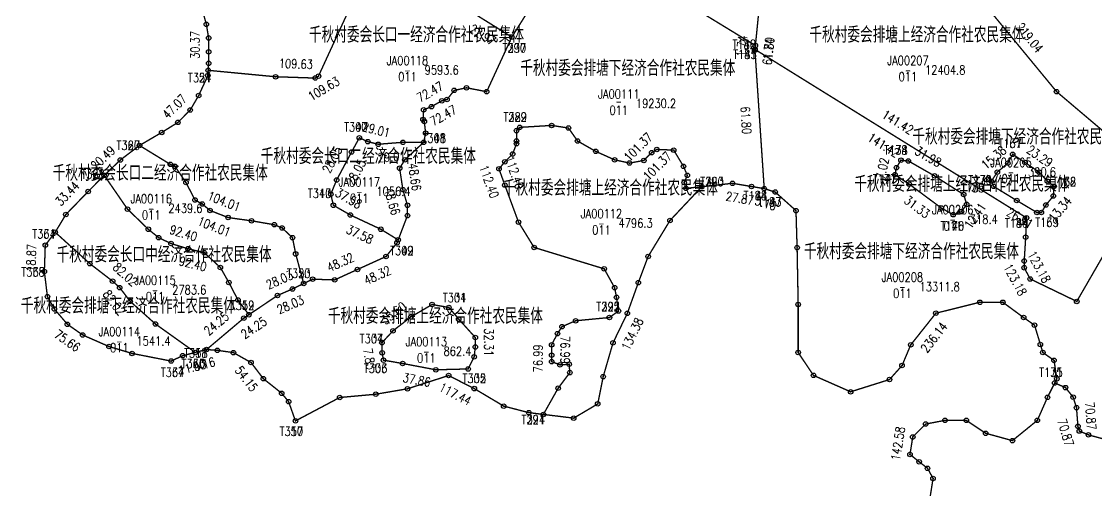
# Model space of a CAD drawing. Extents: x 213960 to 217464, y 137640 to 141047.
# Drawn here: x 215274.6 to 215750.4, y 138760.2 to 138969.3 of the extents above; entities that cross this region are included whole.
import ezdxf
from ezdxf.enums import TextEntityAlignment as Align

# ---------------------------------------------------------------- set-up
doc = ezdxf.new("R2010")
doc.units = 0
doc.header["$LTSCALE"] = 2
doc.header["$PDSIZE"] = 0.2
doc.layers.get('0').update_dxf_attribs({"linetype": 'CONTINUOUS'})
for name, color, linetype in [('GD', 7, 'CONTINUOUS'), ('JZD', 1, 'CONTINUOUS'), ('JZP', 1, 'CONTINUOUS')]:
    doc.layers.add(name, color=color, linetype=linetype)
doc.styles.add('HZ', font='rs.shx', dxfattribs={"width": 0.8, "bigfont": 'hztxt.shx'})

# ---------------------------------------------------------------- blocks, each defined once
blk = doc.blocks.new('GC0000')
at = {"linetype": 'Continuous'}
blk.add_point((0, 0), dxfattribs=at)

msp = doc.modelspace()

# ---------------------------------------------------------------- linework, layer by layer
at = {"layer": 'GD', "linetype": 'Continuous'}
for centre in [(215356.4, 138968.11), (215357.42, 138962), (215357.42, 138955.9), (215599.22, 138956.67), (215357.42, 138950.81), (215357.08, 138945.38), (215387.05, 138944.86), (215406.02, 138945.14), (215404.59, 138944.28), (215471.56, 138939.97), (215353.01, 138936.57), (215466.1, 138938.82), (215480.47, 138938.25), (215732.71, 138938.28), (215452.59, 138930.2), (215456.04, 138931.63), (215460.64, 138934.22), (215462.94, 138934.8), (215349.27, 138930.12), (215452.3, 138925.89), (215343.81, 138924.64), (215452.88, 138925.02), (215493.69, 138921), (215509.22, 138923.3), (215516.69, 138922.15), (215336.65, 138920.19), (215427.87, 138916.11), (215453.45, 138919.85), (215493.69, 138916.4), (215520.71, 138916.4), (215420.68, 138911.51), (215432.47, 138914.96), (215443.39, 138915.83), (215493.69, 138915.25), (215528.76, 138911.8), (215553.48, 138911.23), (215555.78, 138912.66), (215563.26, 138912.38), (215318.32, 138907.98), (215444.25, 138908.06), (215488.52, 138907.2), (215491.97, 138910.65), (215537.1, 138908.06), (215543.71, 138906.63), (215550.03, 138907.78), (215667.13, 138907.56), (215711.12, 138906.56), (215718.73, 138906.89), (215340.49, 138906.05), (215342.5, 138905.19), (215441.95, 138904.33), (215485.93, 138904.04), (215567.57, 138905.19), (215661.84, 138904.58), (215706.49, 138902.59), (215725.01, 138902.59), (215347.38, 138898), (215414.07, 138899.15), (215567.86, 138898), (215569.29, 138901.17), (215589.27, 138897.65), (215667.47, 138897.3), (215678.71, 138900.94), (215728.65, 138898.63), (215304.07, 138894.01), (215443.39, 138894.84), (215488.52, 138896.85), (215568.72, 138895.42), (215597.72, 138896.24), (215704.84, 138896.31), (215351.41, 138890.24), (215354.57, 138888.52), (215412.63, 138887.94), (215445.4, 138887.94), (215692.93, 138888.37), (215715.09, 138890.03), (215727.99, 138888.04), (215731.3, 138892.01), (215294.23, 138883.84), (215321.51, 138886.22), (215358.02, 138885.64), (215420.11, 138883.63), (215445.4, 138883.34), (215617.38, 138885.57), (215681.69, 138886.72), (215690.62, 138885.07), (215724.02, 138884.73), (215366.07, 138882.48), (215376.42, 138881.04), (215386.48, 138879.32), (215389.93, 138877.88), (215494.56, 138880.47), (215561.61, 138881.18), (215330.71, 138877.31), (215335.31, 138873.57), (215394.53, 138873.57), (215433.62, 138877.31), (215719.06, 138873.82), (215285.11, 138870.24), (215340.77, 138870.98), (215348.25, 138868.68), (215440.8, 138871.27), (215501.46, 138869.26), (215617.87, 138869.14), (215355.43, 138866.96), (215395.96, 138866.38), (215435.92, 138865.23), (215551.93, 138865.23), (215304.84, 138862.07), (215362.62, 138860.35), (215423.27, 138859.49), (215532.5, 138859.77), (215718.4, 138863.24), (215718.4, 138860.26), (215314.9, 138854.31), (215403.44, 138855.17), (215413.21, 138854.89), (215721.04, 138855.3), (215318.06, 138851.44), (215366.36, 138853.74), (215394.53, 138850.86), (215537.1, 138851.44), (215547.58, 138853.62), (215286.06, 138847.43), (215322.66, 138845.4), (215370.38, 138845.98), (215387.91, 138847.99), (215537.96, 138847.13), (215698.78, 138844.97), (215708.94, 138844.97), (215741.65, 138845.34), (215289.12, 138842), (215456.31, 138843.96), (215542.74, 138840.09), (215618.35, 138844), (215679.31, 138840.13), (215294.89, 138835.22), (215333.87, 138835.34), (215372.97, 138837.93), (215446.93, 138838.47), (215468.11, 138837.5), (215519.85, 138836.78), (215534.8, 138838.21), (215718.13, 138838.2), (215301.68, 138830.47), (215439.01, 138832.32), (215511.8, 138831.03), (215513.82, 138834.19), (215722.97, 138834.81), (215475.43, 138829.37), (215509.22, 138826.14), (215536.4, 138827.01), (215668.18, 138826.11), (215725.56, 138826.29), (215313.31, 138825.36), (215323.5, 138822.31), (215345.9, 138821.29), (215361.25, 138823.68), (215368.38, 138822.67), (215434.2, 138822.58), (215474.94, 138820.76), (215475.43, 138825.13), (215509.22, 138821.54), (215618.35, 138822.73), (215726.66, 138822.7), (215376.19, 138818.26), (215443.29, 138817.85), (215509.22, 138818.67), (215512.95, 138817.23), (215516.98, 138817.52), (215664.31, 138816.93), (215731.6, 138819.23), (215457.97, 138815.06), (215463.63, 138812.51), (215517.27, 138813.78), (215532.05, 138812.02), (215625.12, 138812.58), (215381.62, 138811.13), (215445.42, 138806.64), (215474.98, 138806.73), (215512.09, 138806.88), (215658.78, 138810.74), (215732.83, 138811.07), (215736.67, 138807.17), (215389.77, 138804.64), (215415.42, 138802.78), (215431.39, 138804.23), (215641.57, 138805.32), (215728.7, 138802.86), (215740.05, 138802.94), (215392.82, 138800.91), (215488.02, 138798.97), (215529.63, 138799.94), (215741.54, 138798.28), (215499.15, 138796.07), (215518.99, 138793.65), (215683.36, 138792.66), (215692.76, 138792.66), (215724.21, 138792.66), (215674.78, 138791.03), (215742.17, 138790.03), (215742.81, 138787.91), (215669.06, 138785.31), (215701.33, 138786.94), (215713.18, 138783.68), (215746.83, 138786.22), (215667.84, 138777.56), (215671.92, 138774.29), (215675.6, 138771.43), (215678.05, 138766.94)]:
    msp.add_circle(centre, 1, dxfattribs=at)
at = {"layer": 'JZD', "color": 7, "const_width": 0.6}
for points in [[(215509.21, 139055.75), (215596.4, 139094.23), (215593.89, 139082.96), (215597.24, 139063.75), (215612.33, 139041.47), (215604.6, 139010.46), (215599.42, 138958.69), (215519.82, 139007.35), (215491.6, 138962.44), (215472.11, 138974.6), (215498.62, 139020.31), (215512.53, 139011.8), (215514.04, 139017), (215514.43, 139025.43)], [(215379.28, 139032.5), (215398.61, 139020.44), (215419.57, 139068.62), (215453.73, 139047.74), (215431.29, 139000.06), (215406.02, 138945.14), (215404.59, 138944.28), (215387.05, 138944.86), (215357.23, 138947.71), (215357.42, 138950.81), (215357.42, 138955.9), (215357.42, 138962), (215356.4, 138968.11), (215354.7, 138974.21), (215352.5, 138977)], [(215612.33, 139041.47), (215647, 139000.14), (215699.65, 138978.42), (215732.71, 138938.28), (215760.28, 138914.9), (215772.51, 138913.59), (215777.94, 138908.16), (215751.51, 138862.42), (215741.65, 138845.34), (215721.04, 138855.3), (215718.4, 138860.26), (215718.4, 138863.24), (215719.06, 138873.82), (215719.39, 138882.36), (215599.25, 138956.96), (215599.42, 138958.69), (215604.6, 139010.46)], [(215599.42, 138958.69), (215599.25, 138956.96), (215599.22, 138956.67), (215603.32, 138895.3), (215597.72, 138896.24), (215589.27, 138897.65), (215575.73, 138896.2), (215568.72, 138895.42), (215567.86, 138898), (215569.29, 138901.17), (215567.57, 138905.19), (215563.26, 138912.38), (215555.78, 138912.66), (215553.48, 138911.23), (215550.03, 138907.78), (215543.71, 138906.63), (215537.1, 138908.06), (215528.76, 138911.8), (215520.71, 138916.4), (215516.69, 138922.15), (215509.22, 138923.3), (215495.13, 138922.44), (215493.69, 138921), (215493.69, 138916.4), (215493.69, 138915.25), (215491.97, 138910.65), (215488.52, 138907.2), (215485.93, 138904.04), (215488.52, 138896.85), (215494.56, 138880.47), (215501.46, 138869.26), (215532.5, 138859.77), (215537.1, 138851.44), (215537.96, 138847.13), (215538.82, 138841.09), (215534.8, 138838.21), (215519.85, 138836.78), (215513.82, 138834.19), (215511.8, 138831.03), (215509.22, 138826.14), (215509.22, 138821.54), (215509.22, 138818.67), (215512.95, 138817.23), (215516.98, 138817.52), (215517.27, 138813.78), (215512.09, 138806.88), (215505.57, 138795.29), (215499.15, 138796.07), (215488.02, 138798.97), (215474.98, 138806.73), (215463.63, 138812.51), (215445.42, 138806.64), (215431.39, 138804.23), (215415.42, 138802.78), (215395.84, 138792.41), (215392.82, 138800.91), (215389.77, 138804.64), (215381.62, 138811.13), (215376.19, 138818.26), (215368.38, 138822.67), (215361.25, 138823.68), (215356.5, 138824.02), (215372.97, 138837.93), (215375.21, 138839.44), (215387.91, 138847.99), (215394.53, 138850.86), (215399.48, 138853.26), (215403.44, 138855.17), (215413.21, 138854.89), (215423.27, 138859.49), (215435.92, 138865.23), (215440.8, 138871.27), (215441.31, 138872.6), (215445.4, 138883.34), (215445.4, 138887.94), (215443.39, 138894.84), (215441.95, 138904.33), (215444.25, 138908.06), (215452.59, 138915.83), (215453.45, 138919.85), (215452.88, 138925.02), (215452.3, 138925.89), (215452.59, 138930.2), (215456.04, 138931.63), (215460.64, 138934.22), (215462.94, 138934.8), (215466.1, 138938.82), (215471.56, 138939.97), (215480.47, 138938.25), (215491.6, 138962.44), (215519.82, 139007.35)], [(215495.13, 138922.44), (215509.22, 138923.3), (215516.69, 138922.15), (215520.71, 138916.4), (215528.76, 138911.8), (215537.1, 138908.06), (215543.71, 138906.63), (215550.03, 138907.78), (215553.48, 138911.23), (215555.78, 138912.66), (215563.26, 138912.38), (215567.57, 138905.19), (215569.29, 138901.17), (215567.86, 138898), (215568.72, 138895.42), (215575.73, 138896.2), (215561.61, 138881.18), (215551.93, 138865.23), (215547.58, 138853.62), (215542.74, 138840.09), (215536.4, 138827.01), (215532.05, 138812.02), (215529.63, 138799.94), (215518.99, 138793.65), (215505.57, 138795.29), (215512.09, 138806.88), (215517.27, 138813.78), (215516.98, 138817.52), (215512.95, 138817.23), (215509.22, 138818.67), (215509.22, 138821.54), (215509.22, 138826.14), (215511.8, 138831.03), (215513.82, 138834.19), (215519.85, 138836.78), (215534.8, 138838.21), (215538.82, 138841.09), (215537.96, 138847.13), (215537.1, 138851.44), (215532.5, 138859.77), (215501.46, 138869.26), (215494.56, 138880.47), (215488.52, 138896.85), (215485.93, 138904.04), (215488.52, 138907.2), (215491.97, 138910.65), (215493.69, 138915.25), (215493.69, 138916.4), (215493.69, 138921)], [(215424.13, 138917.84), (215427.87, 138916.11), (215432.47, 138914.96), (215443.39, 138915.83), (215452.59, 138915.83), (215444.25, 138908.06), (215441.95, 138904.33), (215443.39, 138894.84), (215445.4, 138887.94), (215445.4, 138883.34), (215441.31, 138872.6), (215433.62, 138877.31), (215420.11, 138883.63), (215412.63, 138887.94), (215411.48, 138892.83), (215414.07, 138899.15), (215420.68, 138911.51)], [(215311.2, 138901.19), (215318.32, 138907.98), (215326.81, 138914.42), (215340.49, 138906.05), (215342.5, 138905.19), (215347.38, 138898), (215351.41, 138890.24), (215354.57, 138888.52), (215358.02, 138885.64), (215366.07, 138882.48), (215376.42, 138881.04), (215386.48, 138879.32), (215389.93, 138877.88), (215394.53, 138873.57), (215395.96, 138866.38), (215399.48, 138853.26), (215394.53, 138850.86), (215387.91, 138847.99), (215375.21, 138839.44), (215370.38, 138845.98), (215366.36, 138853.74), (215362.62, 138860.35), (215355.43, 138866.96), (215348.25, 138868.68), (215340.77, 138870.98), (215335.31, 138873.57), (215330.71, 138877.31), (215321.51, 138886.22)], [(215663.83, 138907.89), (215667.13, 138907.56), (215678.71, 138900.94), (215691.61, 138892.67), (215692.93, 138888.37), (215690.62, 138885.07), (215686.98, 138883.74), (215681.69, 138886.72), (215667.47, 138897.3), (215661.2, 138901.48), (215661.84, 138904.58)], [(215713.3, 138910.51), (215718.73, 138906.89), (215725.01, 138902.59), (215728.65, 138898.63), (215731.63, 138896.31), (215731.3, 138892.01), (215727.99, 138888.04), (215726, 138884.73), (215724.02, 138884.73), (215715.09, 138890.03), (215704.84, 138896.31), (215703.85, 138898.63), (215706.49, 138902.59), (215711.12, 138906.56)], [(215311.2, 138901.19), (215321.51, 138886.22), (215330.71, 138877.31), (215335.31, 138873.57), (215340.77, 138870.98), (215348.25, 138868.68), (215355.43, 138866.96), (215362.62, 138860.35), (215366.36, 138853.74), (215370.38, 138845.98), (215375.21, 138839.44), (215372.97, 138837.93), (215356.5, 138824.02), (215351.5, 138822.74), (215333.87, 138835.34), (215322.66, 138845.4), (215318.06, 138851.44), (215314.9, 138854.31), (215304.84, 138862.07), (215289.49, 138875.99), (215294.23, 138883.84), (215304.07, 138894.01)], [(215289.49, 138875.99), (215304.84, 138862.07), (215314.9, 138854.31), (215318.06, 138851.44), (215322.66, 138845.4), (215333.87, 138835.34), (215351.5, 138822.74), (215345.9, 138821.29), (215340.81, 138818.92), (215323.5, 138822.31), (215313.31, 138825.36), (215301.68, 138830.47), (215294.89, 138835.22), (215289.12, 138842), (215286.06, 138847.43), (215284.7, 138858.61), (215285.11, 138870.24)], [(215463.75, 138842.67), (215468.11, 138837.5), (215475.43, 138829.37), (215475.43, 138825.13), (215474.94, 138820.76), (215472.28, 138815.43), (215457.97, 138815.06), (215443.29, 138817.85), (215434.8, 138819.31), (215434.2, 138822.58), (215434.15, 138827.08), (215439.01, 138832.32), (215446.93, 138838.47), (215456.31, 138843.96)]]:
    msp.add_lwpolyline(points, close=True, dxfattribs=at)
for points in [[(215472.11, 138974.6), (215491.6, 138962.44), (215480.47, 138938.25), (215471.56, 138939.97), (215466.1, 138938.82), (215462.94, 138934.8), (215460.64, 138934.22), (215456.04, 138931.63), (215452.59, 138930.2), (215452.3, 138925.89), (215452.88, 138925.02), (215453.45, 138919.85), (215452.59, 138915.83), (215443.39, 138915.83), (215432.47, 138914.96), (215427.87, 138916.11), (215424.13, 138917.84), (215420.68, 138911.51), (215414.07, 138899.15), (215411.48, 138892.83), (215412.63, 138887.94), (215420.11, 138883.63), (215433.62, 138877.31), (215441.31, 138872.6), (215440.8, 138871.27), (215435.92, 138865.23), (215423.27, 138859.49), (215413.21, 138854.89), (215403.44, 138855.17), (215399.48, 138853.26), (215395.96, 138866.38), (215394.53, 138873.57), (215389.93, 138877.88), (215386.48, 138879.32), (215376.42, 138881.04), (215366.07, 138882.48), (215358.02, 138885.64), (215354.57, 138888.52), (215351.41, 138890.24), (215347.38, 138898), (215342.5, 138905.19), (215340.49, 138906.05), (215326.81, 138914.42), (215336.65, 138920.19), (215343.81, 138924.64), (215349.27, 138930.12), (215353.01, 138936.57), (215357.08, 138945.38), (215357.23, 138947.71), (215387.05, 138944.86), (215404.59, 138944.28), (215406.02, 138945.14), (215431.29, 139000.06)], [(215781.33, 138776.9), (215746.83, 138786.22), (215742.81, 138787.91), (215742.17, 138790.03), (215741.54, 138798.28), (215740.05, 138802.94), (215736.67, 138807.17), (215731.89, 138809.22), (215732.83, 138811.07), (215731.6, 138819.23), (215726.66, 138822.7), (215725.56, 138826.29), (215722.97, 138834.81), (215718.13, 138838.2), (215708.94, 138844.97), (215698.78, 138844.97), (215679.31, 138840.13), (215668.18, 138826.11), (215664.31, 138816.93), (215658.78, 138810.74), (215641.57, 138805.32), (215625.12, 138812.58), (215618.35, 138822.73), (215618.35, 138844), (215617.87, 138869.14), (215617.38, 138885.57), (215608.19, 138893.79), (215603.32, 138895.3), (215599.22, 138956.67), (215599.25, 138956.96), (215719.39, 138882.36), (215719.06, 138873.82), (215718.4, 138863.24), (215718.4, 138860.26), (215721.04, 138855.3), (215741.65, 138845.34), (215751.51, 138862.42)], [(215676.83, 138759.16), (215678.05, 138766.94), (215675.6, 138771.43), (215671.92, 138774.29), (215667.84, 138777.56), (215669.06, 138785.31), (215674.78, 138791.03), (215683.36, 138792.66), (215692.76, 138792.66), (215701.33, 138786.94), (215713.18, 138783.68), (215724.21, 138792.66), (215728.7, 138802.86), (215731.89, 138809.22), (215736.67, 138807.17), (215740.05, 138802.94), (215741.54, 138798.28), (215742.17, 138790.03), (215742.81, 138787.91), (215746.83, 138786.22), (215781.33, 138776.9)]]:
    msp.add_lwpolyline(points, dxfattribs=at)
at = {"layer": 'JZP', "linetype": 'Continuous'}
for centre in [(215491.6, 138962.44), (215599.25, 138956.96), (215599.42, 138958.69), (215357.23, 138947.71), (215495.13, 138922.44), (215424.13, 138917.84), (215326.81, 138914.42), (215452.59, 138915.83), (215663.83, 138907.89), (215713.3, 138910.51), (215311.2, 138901.19), (215661.2, 138901.48), (215703.85, 138898.63), (215411.48, 138892.83), (215575.73, 138896.2), (215603.32, 138895.3), (215608.19, 138893.79), (215691.61, 138892.67), (215731.63, 138896.31), (215686.98, 138883.74), (215726, 138884.73), (215719.39, 138882.36), (215289.49, 138875.99), (215441.31, 138872.6), (215284.7, 138858.61), (215399.48, 138853.26), (215463.75, 138842.67), (215538.82, 138841.09), (215375.21, 138839.44), (215434.15, 138827.08), (215351.5, 138822.74), (215356.5, 138824.02), (215340.81, 138818.92), (215434.8, 138819.31), (215472.28, 138815.43), (215731.89, 138809.22), (215395.84, 138792.41), (215505.57, 138795.29)]:
    msp.add_circle(centre, 1, dxfattribs=at)

# ---------------------------------------------------------------- block references
at = {"layer": 'JZD', "linetype": 'Continuous'}
for p in [(215356.4, 138968.11), (215357.42, 138962), (215491.6, 138962.44), (215491.6, 138962.44), (215491.6, 138962.44), (215357.42, 138955.9), (215599.22, 138956.67), (215599.22, 138956.67), (215599.25, 138956.96), (215599.25, 138956.96), (215599.25, 138956.96), (215599.42, 138958.69), (215599.42, 138958.69), (215599.42, 138958.69), (215357.42, 138950.81), (215357.23, 138947.71), (215357.23, 138947.71), (215357.08, 138945.38), (215387.05, 138944.86), (215387.05, 138944.86), (215404.59, 138944.28), (215404.59, 138944.28), (215406.02, 138945.14), (215406.02, 138945.14), (215353.01, 138936.57), (215466.1, 138938.82), (215466.1, 138938.82), (215471.56, 138939.97), (215471.56, 138939.97), (215480.47, 138938.25), (215480.47, 138938.25), (215732.71, 138938.28), (215456.04, 138931.63), (215456.04, 138931.63), (215460.64, 138934.22), (215460.64, 138934.22), (215462.94, 138934.8), (215462.94, 138934.8), (215349.27, 138930.12), (215452.59, 138930.2), (215452.59, 138930.2), (215343.81, 138924.64), (215452.3, 138925.89), (215452.3, 138925.89), (215452.88, 138925.02), (215452.88, 138925.02), (215495.13, 138922.44), (215495.13, 138922.44), (215509.22, 138923.3), (215509.22, 138923.3), (215516.69, 138922.15), (215516.69, 138922.15), (215336.65, 138920.19), (215424.13, 138917.84), (215424.13, 138917.84), (215453.45, 138919.85), (215453.45, 138919.85), (215493.69, 138921), (215493.69, 138921), (215326.81, 138914.42), (215326.81, 138914.42), (215427.87, 138916.11), (215427.87, 138916.11), (215432.47, 138914.96), (215432.47, 138914.96), (215443.39, 138915.83), (215443.39, 138915.83), (215452.59, 138915.83), (215452.59, 138915.83), (215452.59, 138915.83), (215493.69, 138916.4), (215493.69, 138916.4), (215493.69, 138915.25), (215493.69, 138915.25), (215520.71, 138916.4), (215520.71, 138916.4), (215555.78, 138912.66), (215555.78, 138912.66), (215563.26, 138912.38), (215563.26, 138912.38), (215318.32, 138907.98), (215420.68, 138911.51), (215420.68, 138911.51), (215444.25, 138908.06), (215444.25, 138908.06), (215491.97, 138910.65), (215491.97, 138910.65), (215528.76, 138911.8), (215528.76, 138911.8), (215537.1, 138908.06), (215537.1, 138908.06), (215550.03, 138907.78), (215550.03, 138907.78), (215553.48, 138911.23), (215553.48, 138911.23), (215663.83, 138907.89), (215667.13, 138907.56), (215713.3, 138910.51), (215340.49, 138906.05), (215340.49, 138906.05), (215342.5, 138905.19), (215342.5, 138905.19), (215441.95, 138904.33), (215441.95, 138904.33), (215485.93, 138904.04), (215485.93, 138904.04), (215488.52, 138907.2), (215488.52, 138907.2), (215543.71, 138906.63), (215543.71, 138906.63), (215567.57, 138905.19), (215567.57, 138905.19), (215661.84, 138904.58), (215711.12, 138906.56), (215718.73, 138906.89), (215311.2, 138901.19), (215311.2, 138901.19), (215347.38, 138898), (215347.38, 138898), (215414.07, 138899.15), (215414.07, 138899.15), (215567.86, 138898), (215567.86, 138898), (215569.29, 138901.17), (215569.29, 138901.17), (215661.2, 138901.48), (215678.71, 138900.94), (215703.85, 138898.63), (215706.49, 138902.59), (215725.01, 138902.59), (215728.65, 138898.63), (215304.07, 138894.01), (215443.39, 138894.84), (215443.39, 138894.84), (215488.52, 138896.85), (215488.52, 138896.85), (215568.72, 138895.42), (215568.72, 138895.42), (215575.73, 138896.2), (215575.73, 138896.2), (215589.27, 138897.65), (215597.72, 138896.24), (215603.32, 138895.3), (215603.32, 138895.3), (215608.19, 138893.79), (215667.47, 138897.3), (215704.84, 138896.31), (215731.63, 138896.31), (215351.41, 138890.24), (215351.41, 138890.24), (215354.57, 138888.52), (215354.57, 138888.52), (215411.48, 138892.83), (215411.48, 138892.83), (215691.61, 138892.67), (215692.93, 138888.37), (215715.09, 138890.03), (215731.3, 138892.01), (215294.23, 138883.84), (215321.51, 138886.22), (215321.51, 138886.22), (215358.02, 138885.64), (215358.02, 138885.64), (215412.63, 138887.94), (215412.63, 138887.94), (215420.11, 138883.63), (215420.11, 138883.63), (215445.4, 138887.94), (215445.4, 138887.94), (215617.38, 138885.57), (215681.69, 138886.72), (215686.98, 138883.74), (215690.62, 138885.07), (215724.02, 138884.73), (215726, 138884.73), (215727.99, 138888.04), (215366.07, 138882.48), (215366.07, 138882.48), (215376.42, 138881.04), (215376.42, 138881.04), (215386.48, 138879.32), (215386.48, 138879.32), (215445.4, 138883.34), (215445.4, 138883.34), (215494.56, 138880.47), (215494.56, 138880.47), (215561.61, 138881.18), (215719.39, 138882.36), (215719.39, 138882.36), (215289.49, 138875.99), (215289.49, 138875.99), (215330.71, 138877.31), (215330.71, 138877.31), (215389.93, 138877.88), (215389.93, 138877.88), (215433.62, 138877.31), (215433.62, 138877.31), (215285.11, 138870.24), (215335.31, 138873.57), (215335.31, 138873.57), (215340.77, 138870.98), (215340.77, 138870.98), (215394.53, 138873.57), (215394.53, 138873.57), (215440.8, 138871.27), (215440.8, 138871.27), (215441.31, 138872.6), (215441.31, 138872.6), (215441.31, 138872.6), (215719.06, 138873.82), (215719.06, 138873.82), (215348.25, 138868.68), (215348.25, 138868.68), (215355.43, 138866.96), (215355.43, 138866.96), (215395.96, 138866.38), (215395.96, 138866.38), (215435.92, 138865.23), (215435.92, 138865.23), (215501.46, 138869.26), (215501.46, 138869.26), (215551.93, 138865.23), (215617.87, 138869.14), (215304.84, 138862.07), (215304.84, 138862.07), (215362.62, 138860.35), (215362.62, 138860.35), (215718.4, 138863.24), (215718.4, 138863.24), (215718.4, 138860.26), (215718.4, 138860.26), (215284.7, 138858.61), (215403.44, 138855.17), (215403.44, 138855.17), (215423.27, 138859.49), (215423.27, 138859.49), (215532.5, 138859.77), (215532.5, 138859.77), (215721.04, 138855.3), (215721.04, 138855.3), (215314.9, 138854.31), (215314.9, 138854.31), (215318.06, 138851.44), (215318.06, 138851.44), (215366.36, 138853.74), (215366.36, 138853.74), (215394.53, 138850.86), (215394.53, 138850.86), (215399.48, 138853.26), (215399.48, 138853.26), (215399.48, 138853.26), (215413.21, 138854.89), (215413.21, 138854.89), (215537.1, 138851.44), (215537.1, 138851.44), (215547.58, 138853.62), (215286.06, 138847.43), (215370.38, 138845.98), (215370.38, 138845.98), (215387.91, 138847.99), (215387.91, 138847.99), (215537.96, 138847.13), (215537.96, 138847.13), (215289.12, 138842), (215322.66, 138845.4), (215322.66, 138845.4), (215456.31, 138843.96), (215463.75, 138842.67), (215538.82, 138841.09), (215538.82, 138841.09), (215618.35, 138844), (215698.78, 138844.97), (215708.94, 138844.97), (215741.65, 138845.34), (215741.65, 138845.34), (215372.97, 138837.93), (215372.97, 138837.93), (215375.21, 138839.44), (215375.21, 138839.44), (215375.21, 138839.44), (215446.93, 138838.47), (215468.11, 138837.5), (215519.85, 138836.78), (215519.85, 138836.78), (215534.8, 138838.21), (215534.8, 138838.21), (215542.74, 138840.09), (215679.31, 138840.13), (215718.13, 138838.2), (215294.89, 138835.22), (215333.87, 138835.34), (215333.87, 138835.34), (215439.01, 138832.32), (215513.82, 138834.19), (215513.82, 138834.19), (215722.97, 138834.81), (215301.68, 138830.47), (215434.15, 138827.08), (215475.43, 138829.37), (215511.8, 138831.03), (215511.8, 138831.03), (215536.4, 138827.01), (215313.31, 138825.36), (215323.5, 138822.31), (215351.5, 138822.74), (215351.5, 138822.74), (215356.5, 138824.02), (215356.5, 138824.02), (215361.25, 138823.68), (215368.38, 138822.67), (215434.2, 138822.58), (215475.43, 138825.13), (215509.22, 138826.14), (215509.22, 138826.14), (215618.35, 138822.73), (215668.18, 138826.11), (215725.56, 138826.29), (215726.66, 138822.7), (215340.81, 138818.92), (215345.9, 138821.29), (215376.19, 138818.26), (215434.8, 138819.31), (215443.29, 138817.85), (215474.94, 138820.76), (215509.22, 138821.54), (215509.22, 138821.54), (215509.22, 138818.67), (215509.22, 138818.67), (215512.95, 138817.23), (215512.95, 138817.23), (215516.98, 138817.52), (215516.98, 138817.52), (215731.6, 138819.23), (215457.97, 138815.06), (215463.63, 138812.51), (215472.28, 138815.43), (215517.27, 138813.78), (215517.27, 138813.78), (215625.12, 138812.58), (215664.31, 138816.93), (215381.62, 138811.13), (215532.05, 138812.02), (215658.78, 138810.74), (215731.89, 138809.22), (215731.89, 138809.22), (215732.83, 138811.07), (215389.77, 138804.64), (215415.42, 138802.78), (215431.39, 138804.23), (215445.42, 138806.64), (215474.98, 138806.73), (215512.09, 138806.88), (215512.09, 138806.88), (215641.57, 138805.32), (215728.7, 138802.86), (215736.67, 138807.17), (215736.67, 138807.17), (215740.05, 138802.94), (215740.05, 138802.94), (215392.82, 138800.91), (215488.02, 138798.97), (215529.63, 138799.94), (215741.54, 138798.28), (215741.54, 138798.28), (215499.15, 138796.07), (215505.57, 138795.29), (215505.57, 138795.29), (215518.99, 138793.65), (215395.84, 138792.41), (215674.78, 138791.03), (215683.36, 138792.66), (215692.76, 138792.66), (215724.21, 138792.66), (215742.17, 138790.03), (215742.17, 138790.03), (215669.06, 138785.31), (215701.33, 138786.94), (215742.81, 138787.91), (215742.81, 138787.91), (215746.83, 138786.22), (215746.83, 138786.22), (215713.18, 138783.68), (215667.84, 138777.56), (215671.92, 138774.29), (215675.6, 138771.43), (215678.05, 138766.94)]:
    msp.add_blockref('GC0000', p, dxfattribs=at)

# ---------------------------------------------------------------- texts
at = {"layer": 'JZD', "color": 1, "linetype": 'Continuous', "style": 'HZ', "width": 0.8}
for s, rotation, p in [('30.37', 90, (215351.42, 138958.95)), ('22.97', 328.0439, (215478.68, 138963.42)), ('219.04', 309.4716, (215720.81, 138962.17)), ('1.74', 84.2855, (215593.36, 138958.42)), ('61.80', 84.2855, (215605.2, 138956.22)), ('1.74', 84.2855, (215605.3, 138957.23)), ('109.63', 358.1223, (215396.02, 138950.57)), ('109.63', 30.9638, (215408.39, 138939.57)), ('72.47', 29.3577, (215455.4, 138938.16)), ('47.07', 45.046, (215342.29, 138931.62)), ('72.47', 29.3577, (215461.28, 138927.7)), ('61.80', 273.8247, (215595.28, 138925.59)), ('141.42', 328.1644, (215662.48, 138924.76)), ('29.01', 345.9638, (215431.62, 138921.36)), ('101.37', 45, (215547.52, 138913.74)), ('141.42', 328.1644, (215656.15, 138914.56)), ('20.49', 43.5794, (215310.62, 138908.93)), ('28.05', 61.8584, (215412.09, 138908.16)), ('31.98', 330.2548, (215675.9, 138909.46)), ('15.38', 40.6013, (215704.9, 138909.13)), ('23.29', 325.6197, (215725.26, 138909.7)), ('28.05', 61.8584, (215422.67, 138902.5)), ('29.01', 4.514, (215438.4, 138909.41)), ('112.40', 289.7989, (215492.87, 138902.48)), ('101.37', 45, (215556, 138905.26)), ('7.02', 78.3075, (215655.65, 138904.24)), ('48.66', 278.6156, (215448.61, 138900.48)), ('112.40', 289.7989, (215481.58, 138898.41)), ('33.44', 45.9485, (215294.84, 138893.1)), ('104.01', 338.5523, (215364.24, 138889.65)), ('37.58', 330.0184, (215419.37, 138890.98)), ('48.66', 286.2602, (215438.64, 138889.71)), ('27.87', 350.5103, (215592.51, 138891.03)), ('5.10', 342.7667, (215603.98, 138888.82)), ('31.33', 323.3439, (215670.99, 138887.2)), ('12.41', 55.008, (215696.69, 138883.28)), ('13.34', 50.1919, (215734.25, 138886.19)), ('26.91', 329.3493, (215716.5, 138882.22)), ('92.40', 342.8973, (215346.27, 138875.57)), ('104.01', 338.5523, (215359.85, 138878.48)), ('37.58', 334.9164, (215424.32, 138875.04)), ('18.87', 87.9732, (215278.91, 138864.64)), ('92.40', 346.5043, (215350.44, 138861.99)), ('48.32', 24.5672, (215415.75, 138862.64)), ('123.18', 298.072, (215725.01, 138860.6)), ('82.02', 317.7263, (215320.52, 138857.31)), ('48.32', 24.444, (215432.08, 138856.9)), ('123.18', 298.072, (215714.43, 138854.96)), ('28.03', 23.4976, (215388.83, 138854.93)), ('82.02', 307.3039, (215315.59, 138844.78)), ('28.03', 23.4976, (215393.61, 138843.92)), ('35.60', 37.7939, (215439.29, 138840.14)), ('24.25', 40.1793, (215360.86, 138835.56)), ('24.25', 33.9436, (215377.44, 138833.7)), ('134.38', 64.1406, (215544.97, 138830.93)), ('75.66', 325.0299, (215294.84, 138827.93)), ('32.31', 270, (215481.43, 138827.25)), ('236.14', 51.5605, (215678.45, 138829.39)), ('76.99', 270, (215515.22, 138823.84)), ('7.83', 280.492, (215428.6, 138819.85)), ('76.99', 90, (215503.22, 138820.11)), ('11.40', 14.4353, (215350.2, 138816.2)), ('5.16', 14.4353, (215355.5, 138817.57)), ('54.15', 307.3259, (215374.13, 138811.06)), ('37.86', 349.2381, (215449.51, 138810.56)), ('117.44', 332.9858, (215466.58, 138804.27)), ('70.87', 274.3987, (215747.84, 138794.61)), ('70.87', 286.6992, (215736.74, 138787.24)), ('142.58', 81.02, (215662.53, 138782.37))]:
    msp.add_text(s, height=4, rotation=rotation, dxfattribs=at).set_placement(p, align=Align.MIDDLE)
at = {"layer": 'JZD', "linetype": 'Continuous', "style": 'HZ', "width": 0.8}
for s, height, p in [('千秋村委会长口一经济合作社农民集体', 7, (215449.42, 138957.85)), ('千秋村委会排塘上经济合作社农民集体', 7, (215670.93, 138957.86)), ('JA00118', 4, (215445.42, 138948.85)), ('千秋村委会排塘下经济合作社农民集体', 7, (215542.93, 138943.05)), ('JA00207', 4, (215666.93, 138948.86)), ('JA00111', 4, (215538.93, 138934.05)), ('千秋村委会排塘下经济合作社农民集体', 7, (215716.5, 138912.68)), ('千秋村委会长口二经济合作社农民集体', 7, (215428.1, 138904.07)), ('JA00205', 4, (215712.5, 138903.68)), ('千秋村委会长口二经济合作社农民集体', 7, (215336, 138896.61)), ('JA00117', 4, (215424.1, 138895.07)), ('千秋村委会排塘上经济合作社农民集体', 7, (215535.27, 138890.02)), ('千秋村委会排塘上经济合作社农民集体', 7, (215690.77, 138891.74)), ('JA00116', 4, (215332, 138887.61)), ('JA00112', 4, (215531.27, 138881.02)), ('JA00206', 4, (215686.77, 138882.74)), ('千秋村委会长口中经济合作社农民集体', 7, (215337.69, 138860.48)), ('千秋村委会排塘下经济合作社农民集体', 7, (215668.47, 138861.89)), ('JA00115', 4, (215333.69, 138851.48)), ('JA00208', 4, (215664.47, 138852.89)), ('千秋村委会排塘下经济合作社农民集体', 7, (215321.89, 138837.81)), ('千秋村委会排塘上经济合作社农民集体', 7, (215457.78, 138833.28)), ('JA00114', 4, (215317.89, 138828.81)), ('JA00113', 4, (215453.78, 138824.28))]:
    msp.add_text(s, height=height, dxfattribs=at).set_placement(p, align=Align.BOTTOM_CENTER)
for p in [(215445.42, 138946.85), (215666.93, 138946.86), (215538.93, 138932.05), (215712.5, 138901.68), (215424.1, 138893.07), (215332, 138885.61), (215531.27, 138879.02), (215686.77, 138880.74), (215664.47, 138850.89), (215333.69, 138849.48), (215317.89, 138826.81), (215453.78, 138822.28)]:
    msp.add_text('011', height=4, dxfattribs=at).set_placement(p, align=Align.TOP_CENTER)
for p in [(215445.42, 138947.85), (215666.93, 138947.86), (215712.5, 138902.68), (215424.1, 138894.07), (215332, 138886.61), (215531.27, 138880.02), (215686.77, 138881.74), (215664.47, 138851.89), (215333.69, 138850.48), (215317.89, 138827.81), (215453.78, 138823.28)]:
    msp.add_text('—', height=4, dxfattribs=at).set_placement(p, align=Align.MIDDLE)
for s, p in [('9593.6', (215453.02, 138947.85)), ('12404.8', (215674.53, 138947.86)), ('19230.2', (215546.53, 138933.05)), ('390.6', (215720.1, 138902.68)), ('1056.4', (215431.7, 138894.07)), ('2439.6', (215339.6, 138886.61)), ('318.4', (215694.37, 138881.74)), ('4796.3', (215538.87, 138880.02)), ('2783.6', (215341.29, 138850.48)), ('13311.8', (215672.07, 138851.89)), ('1541.4', (215325.49, 138827.81)), ('862.4', (215461.38, 138823.28))]:
    msp.add_text(s, height=4, dxfattribs=at).set_placement(p, align=Align.MIDDLE_LEFT)
at = {"layer": 'JZD', "color": 1, "linetype": 'Continuous', "style": 'HZ', "width": 0.8}
msp.add_text('—', height=4, dxfattribs=at).set_placement((215538.93, 138934.05), align=Align.MIDDLE)
at = {"layer": 'JZP', "color": 1, "linetype": 'Continuous', "style": 'HZ', "width": 0.8}
for s, p in [('T146', (215594.44, 138959.19)), ('T182', (215594.44, 138959.19)), ('T297', (215492.72, 138957.56)), ('T330', (215492.72, 138957.56)), ('T145', (215594.76, 138954.75)), ('T181', (215594.76, 138954.75)), ('T321', (215353.42, 138944.47)), ('T354', (215353.42, 138944.47)), ('T289', (215493.08, 138927)), ('T322', (215493.08, 138927)), ('T307', (215422.56, 138922.58)), ('T340', (215422.56, 138922.58)), ('T308', (215457.24, 138917.66)), ('T341', (215457.24, 138917.66)), ('T131', (215712.12, 138915.37)), ('T167', (215712.12, 138915.37)), ('T327', (215321.81, 138914.47)), ('T360', (215321.81, 138914.47)), ('T138', (215661.58, 138912.35)), ('T174', (215661.58, 138912.35)), ('T328', (215306.22, 138901.71)), ('T361', (215306.22, 138901.71)), ('T290', (215580.2, 138898.44)), ('T323', (215580.2, 138898.44)), ('T141', (215656.58, 138899.58)), ('T177', (215656.58, 138899.58)), ('T134', (215698.87, 138899.08)), ('T170', (215698.87, 138899.08)), ('T132', (215736.2, 138898.33)), ('T168', (215736.2, 138898.33)), ('T310', (215406.5, 138893.22)), ('T343', (215406.5, 138893.22)), ('T148', (215599.4, 138892.2)), ('T184', (215599.4, 138892.2)), ('T139', (215695.59, 138895.7)), ('T175', (215695.59, 138895.7)), ('T147', (215605.73, 138889.44)), ('T183', (215605.73, 138889.44)), ('T140', (215686.57, 138878.76)), ('T176', (215686.57, 138878.76)), ('T144', (215714.97, 138880.02)), ('T180', (215714.97, 138880.02)), ('T133', (215728.47, 138880.38)), ('T169', (215728.47, 138880.38)), ('T331', (215284.54, 138875.26)), ('T364', (215284.54, 138875.26)), ('T309', (215442.92, 138867.87)), ('T342', (215442.92, 138867.87)), ('T335', (215279.7, 138858.39)), ('T368', (215279.7, 138858.39)), ('T320', (215397.3, 138857.76)), ('T353', (215397.3, 138857.76)), ('T319', (215372.42, 138843.58)), ('T352', (215372.42, 138843.58)), ('T301', (215466.24, 138847.01)), ('T334', (215466.24, 138847.01)), ('T292', (215534.23, 138843.06)), ('T325', (215534.23, 138843.06)), ('T304', (215429.48, 138828.87)), ('T337', (215429.48, 138828.87)), ('T318', (215351.75, 138822.47)), ('T351', (215351.75, 138822.47)), ('T330', (215350.58, 138817.82)), ('T363', (215350.58, 138817.82)), ('T303', (215431.29, 138815.75)), ('T336', (215431.29, 138815.75)), ('T334', (215341.41, 138813.96)), ('T367', (215341.41, 138813.96)), ('T302', (215474.96, 138811.21)), ('T335', (215474.96, 138811.21)), ('T135', (215730.18, 138813.91)), ('T171', (215730.18, 138813.91)), ('T291', (215501.11, 138793.03)), ('T324', (215501.11, 138793.03)), ('T317', (215394.02, 138787.75)), ('T350', (215394.02, 138787.75))]:
    msp.add_text(s, height=4, dxfattribs=at).set_placement(p, align=Align.MIDDLE)

doc.saveas('drawing.dxf')
